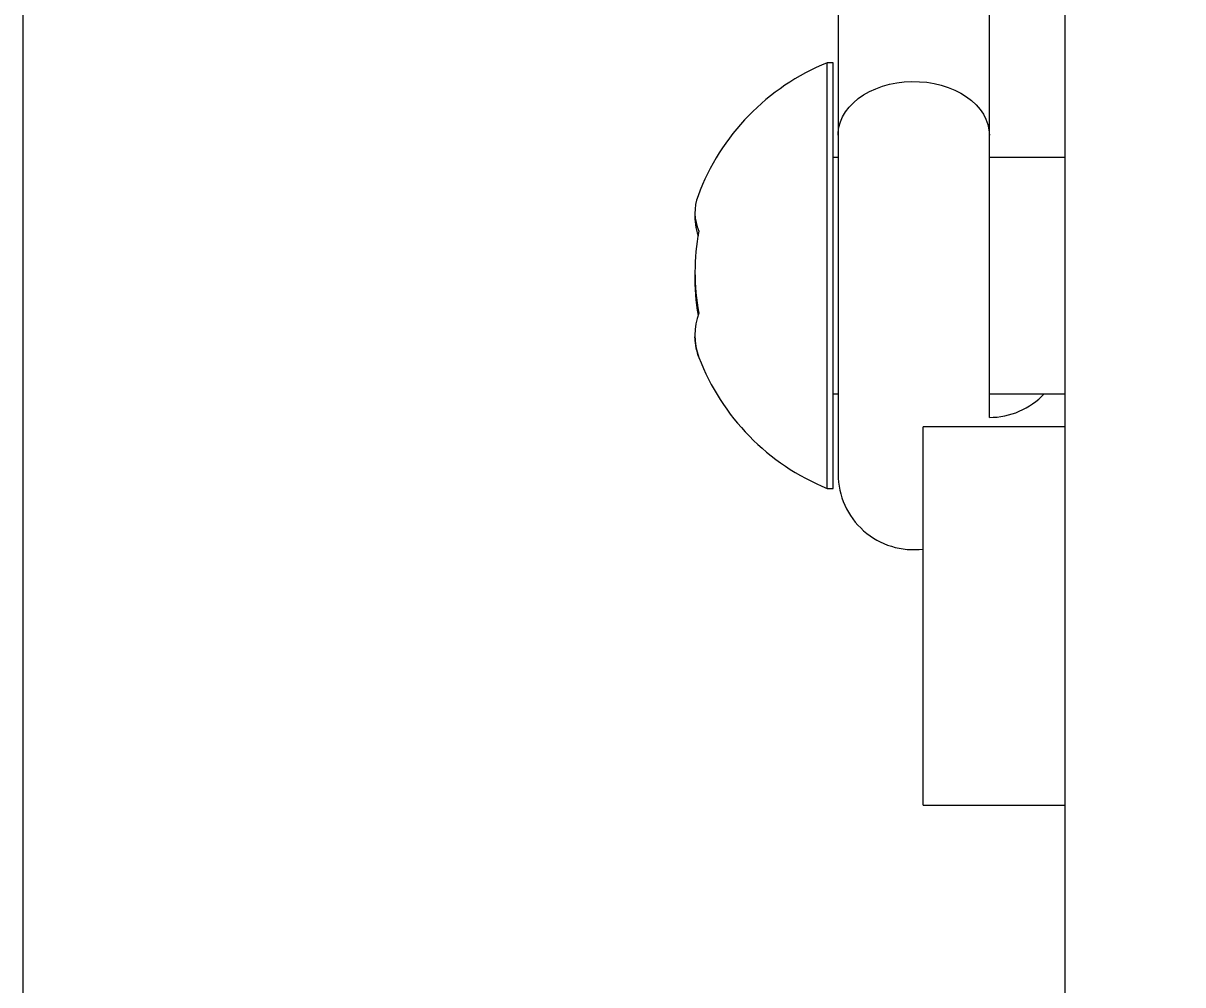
# Model space of a CAD drawing. Header units: millimetres. Extents: x 2 to 278, y 1 to 215.
# Drawn here: x 123.75 to 129.88, y 64.3 to 69.38 of the extents above; entities that cross this region are included whole.
import ezdxf

# ---------------------------------------------------------------- set-up
doc = ezdxf.new("R2010")
doc.units = ezdxf.units.MM
doc.styles.add('SLDTEXTSTYLE0', font='GOTHIC.TTF', dxfattribs={"width": 0.913})
doc.dimstyles.new('SLDDIMSTYLE0', dxfattribs={"dimtxt": 2.116667, "dimasz": 3.175, "dimexe": 0, "dimexo": 0.0625, "dimgap": 0.529167, "dimtad": 0, "dimtih": 1, "dimtoh": 1, "dimdec": 1, "dimlfac": 2, "dimrnd": 1e-09, "dimzin": 4, "dimdsep": 46, "dimtxsty": 'SLDTEXTSTYLE0', "dimsah": 1, "dimcen": 0.09, "dimadec": 0, "dimazin": 1, "dimtfac": 1, "dimtdec": 1, "dimtofl": 0, "dimtmove": 0, "dimatfit": 3, "dimfxl": 1, "dimfrac": 2, "dimtolj": 1, "dimtzin": 12, "dimarcsym": 0})

# ---------------------------------------------------------------- blocks, each defined once
blk = doc.blocks.new('_D_11')
at = {"color": 7, "linetype": 'Continuous', "lineweight": 0}
for p, q in [((123.7497, 60.6363), (123.7497, 96.8006)), ((164.7659, 60.6363), (164.7659, 96.8006)), ((123.7497, 95.0226), (137.666, 95.0226)), ((140.3792, 95.0226), (139.7354, 95.0226)), ((139.7354, 95.0226), (139.7354, 91.6595)), ((148.1364, 95.0226), (148.7802, 95.0226)), ((148.7802, 95.0226), (148.7802, 91.6595)), ((164.7659, 95.0226), (150.8496, 95.0226)), ((139.7354, 91.6595), (140.3792, 91.6595)), ((148.7802, 91.6595), (148.1364, 91.6595))]:
    blk.add_line(p, q, dxfattribs=at)
at = {"color": 7, "linetype": 'Continuous', "lineweight": 18}
for points in [[(123.7497, 95.0226), (126.9247, 94.5146), (126.9247, 95.5306)], [(164.7659, 95.0226), (161.5909, 95.5306), (161.5909, 94.5146)]]:
    blk.add_solid(points, dxfattribs=at)
at = {"color": 7, "linetype": 'Continuous', "lineweight": 18, "char_height": 2.11667, "attachment_point": 1, "style": 'SLDTEXTSTYLE0'}
for s, insert in [('82.0mm', (138.876, 98.1556)), ('3.23in', (140.3792, 94.3632))]:
    blk.add_mtext(s, dxfattribs=dict(at, insert=insert))

msp = doc.modelspace()

# ---------------------------------------------------------------- linework, layer by layer
at = {"color": 7, "linetype": 'Continuous', "lineweight": 18}
for p, q in [((129.2578, 60.0476), (129.2578, 82.3976)), ((128.0578, 70.0476), (128.0578, 68.7908)), ((128.8578, 68.7908), (128.8578, 69.7926)), ((128.0328, 69.1726), (128.0004, 69.1726)), ((128.0004, 69.0481), (128.0004, 69.1726)), ((128.0328, 69.0481), (128.0328, 69.1726)), ((128.0004, 66.9226), (128.0004, 69.0481)), ((128.0328, 66.9226), (128.0328, 69.0481)), ((128.0578, 68.7908), (128.0578, 66.9983)), ((128.8578, 67.2976), (128.8578, 68.7908)), ((128.0578, 68.6726), (128.0328, 68.6726)), ((129.2578, 68.6726), (128.8578, 68.6726)), ((128.0328, 67.4226), (128.0578, 67.4226)), ((128.8578, 67.4226), (129.2578, 67.4226)), ((129.2578, 67.2476), (128.5078, 67.2476)), ((128.5078, 67.2325), (128.5078, 67.2476)), ((128.5078, 65.2476), (128.5078, 67.2325)), ((128.0004, 66.9226), (128.0328, 66.9226)), ((128.5078, 65.2476), (129.2578, 65.2476))]:
    msp.add_line(p, q, dxfattribs=at)
at = {"color": 7, "linetype": 'Continuous', "lineweight": 18, "flags": 128}
for points in [[(128.0578, 68.7908), (128.0583, 68.8049), (128.0623, 68.8329), (128.0702, 68.8606), (128.0819, 68.8875), (128.0974, 68.9135), (128.1165, 68.9383), (128.1389, 68.9616), (128.1646, 68.9832), (128.1931, 69.0029), (128.2243, 69.0204), (128.2578, 69.0357), (128.2933, 69.0486), (128.3304, 69.0589), (128.3688, 69.0665), (128.4081, 69.0714), (128.4478, 69.0735), (128.4877, 69.0728), (128.5273, 69.0693), (128.5661, 69.0631), (128.6039, 69.0541), (128.6403, 69.0425), (128.6748, 69.0284), (128.7072, 69.0119), (128.7371, 68.9933), (128.7642, 68.9726), (128.7883, 68.9501), (128.8091, 68.9261), (128.8264, 68.9006), (128.84, 68.8742), (128.8499, 68.8468), (128.8558, 68.8189), (128.8578, 68.7908)], [(127.3013, 68.3769), (127.3013, 68.3723), (127.3013, 68.3678)], [(127.3013, 68.0567), (127.3013, 68.0476), (127.3013, 68.0384)], [(127.3013, 67.7182), (127.3013, 67.7228), (127.3013, 67.7182)]]:
    msp.add_lwpolyline(points, dxfattribs=at)
at = {"color": 7, "linetype": 'Continuous', "lineweight": 18}
for centre, radius, start, end in [((128.4554, 68.0476), 1.2135, 112.01971, 159.66814), ((127.5512, 68.3809), 0.2498, 159.30757, 203.31097), ((127.6483, 68.3639), 0.3472, 177.85537, 197.69043), ((128.4527, 68.0658), 1.1514, 169.17487, 190.82513), ((128.4524, 68.0308), 1.1514, 178.70978, 189.70218), ((127.6483, 67.7323), 0.3469, 160.24553, 199.75447), ((127.5541, 67.7147), 0.2528, 179.20913, 203.21861), ((128.4556, 68.0475), 1.2135, 200.87448, 247.96845), ((128.8578, 67.6976), 0.4, 270, 316.56746), ((128.4578, 66.9983), 0.4, 180, 277.18076)]:
    msp.add_arc(centre, radius, start, end, dxfattribs=at)

# ---------------------------------------------------------------- dimensions: what is measured, and where the dimension line sits
dim = msp.add_linear_dim(base=(164.7659, 95.0226), p1=(123.7497, 59.3663), p2=(164.7659, 59.3663), dimstyle='SLDDIMSTYLE0', dxfattribs=at)
dim.commit()
dim.dimension.update_dxf_attribs({"geometry": '_D_11', "text_midpoint": (144.2578, 95.0226), "dimtype": 160})

doc.saveas('drawing.dxf')
